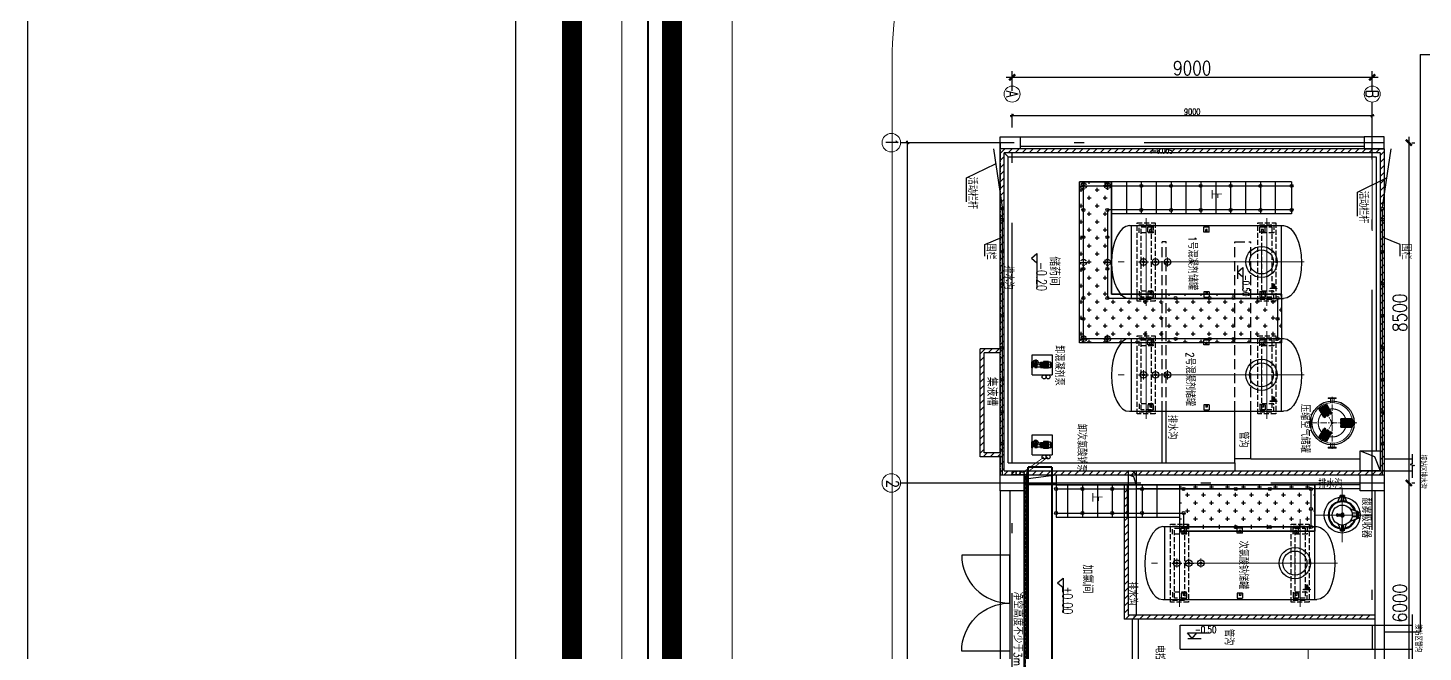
# Model space of a CAD drawing. Header units: millimetres. Extents: x -437359 to 106527, y -82378 to 117612.
# Drawn here: x -119971 to -85106, y 62174 to 77764 of the extents above; entities that cross this region are included whole.
import ezdxf
from ezdxf.enums import TextEntityAlignment as Align

# ---------------------------------------------------------------- set-up
doc = ezdxf.new("R2010")
doc.units = ezdxf.units.MM
for name, pattern in [('ACAD_ISO10W100', [18.5, 12, -3, 0.5, -3]), ('BORDER', [1.75, 0.5, -0.25, 0.5, -0.25, 0, -0.25]), ('CENTER', [50.8, 31.75, -6.35, 6.35, -6.35]), ('DASH', [0.35, 0.25, -0.1]), ('DASHDOTX2', [2, 1, -0.5, 0, -0.5]), ('DASHEDX2', [38.1, 25.4, -12.7])]:
    doc.linetypes.add(name, pattern=pattern)
for name, color, linetype in [('01', 7, 'Continuous'), ('3', 7, 'Continuous'), ('bg', 7, 'Continuous'), ('col', 2, 'Continuous'), ('DIM_SYMB', 3, 'Continuous'), ('EQUIPMENT', 4, 'Continuous'), ('NEW', 70, 'Continuous'), ('x标注', 3, 'Continuous'), ('Z-编号', 7, 'Continuous'), ('ZXX', 2, 'CENTER'), ('标高', 6, 'Continuous'), ('栏杆平台', 5, 'Continuous'), ('生活水', 3, 'BORDER'), ('设备', 101, 'Continuous')]:
    doc.layers.add(name, color=color, linetype=linetype)
for name, color, linetype, lineweight in [('road_mr', 2, 'Continuous', 0), ('Z-综合管架', 25, 'Continuous', 0), ('中心线', 1, 'ACAD_ISO10W100', 5), ('电缆通道', 3, 'Continuous', 30)]:
    doc.layers.add(name, color=color, linetype=linetype, lineweight=lineweight)
doc.styles.add('HZ', font='geditxt.shx', dxfattribs={"width": 0.8, "bigfont": 'hzfs_1.shx'})
doc.styles.add('ROMANT', font='geditxt.shx', dxfattribs={"width": 0.75, "height": 300, "bigfont": 'hzfs_1.shx'})
doc.styles.get("Standard").update_dxf_attribs({"font": 'geditxt.shx', "bigfont": 'hzfs_1.shx'})
doc.styles.add('STYLE1', font='geditxt.shx', dxfattribs={"width": 0.7, "bigfont": 'hzfs_1.shx'})
doc.styles.add('WS', font='geditxt.shx', dxfattribs={"width": 0.75, "bigfont": 'hzfs_1.shx'})
doc.linetypes.add('ZIGZAG', pattern='A,0.00254,-5.08,[131,ltypeshp.shx,S=5.08,R=0,X=-5.08,Y=0],-10.16,[131,ltypeshp.shx,S=5.08,R=180,X=5.08,Y=0],-5.08', length=20.32254)
doc.dimstyles.new('DIM50', dxfattribs={"dimscale": 50, "dimtxt": 3, "dimasz": 1.5, "dimexe": 1, "dimexo": 1, "dimgap": 0.5, "dimtad": 1, "dimdec": 0, "dimzin": 12, "dimdsep": 46, "dimtxsty": 'HZ', "dimblk": 'ARCHTICK', "dimcen": 0, "dimdle": 1, "dimclrd": 256, "dimclre": 256, "dimclrt": 256, "dimadec": 0, "dimazin": 0, "dimtfac": 0.875, "dimtdec": 0, "dimtix": 1, "dimtmove": 2, "dimatfit": 3, "dimfxl": 1, "dimtolj": 1, "dimtzin": 12, "dimarcsym": 0})
doc.dimstyles.new('yk1.50', dxfattribs={"dimtxt": 350, "dimasz": 150, "dimexe": 150, "dimexo": 100, "dimgap": 50, "dimtad": 1, "dimdec": 0, "dimdsep": 46, "dimtxsty": 'HZ', "dimblk": 'ARCHTICK', "dimcen": 2.5, "dimdle": 150, "dimclrd": 256, "dimclre": 256, "dimclrt": 256, "dimadec": 0, "dimazin": 0, "dimtfac": 1, "dimtdec": 0, "dimtmove": 1, "dimatfit": 3, "dimfxl": 1, "dimlwd": -1, "dimlwe": -1, "dimarcsym": 0})
pattern_1 = [(45, (-231846.3, 580600.06), (-88.388348, 88.388348), [])]

# ---------------------------------------------------------------- blocks, each defined once
blk = doc.blocks.new('7')
at = {"color": 1, "linetype": 'DASHDOTX2', "ltscale": 3}
blk.add_line((-158, 13), (321, 13), dxfattribs=at)
for p, q in [((-116, 84), (-144, 56)), ((-144, 56), (-144, -30)), ((-116, -58), (-116, 84)), ((-116, 84), (-61, 84)), ((-61, -58), (-61, 84)), ((-59, -72), (-59, 98)), ((-59, 98), (61, 98)), ((59, 78), (-59, 78)), ((63, 65), (-59, 65)), ((63, 52), (-59, 52)), ((63, 39), (-59, 39)), ((63, 26), (-59, 26)), ((63, 13), (-59, 13)), ((63, 0), (-59, 0)), ((63, 75), (59, 78)), ((61, -72), (61, 98)), ((70, 75), (63, 75)), ((63, -49), (63, 75)), ((70, 75), (70, -49)), ((70, 72), (76, 65)), ((76, 78), (76, -52)), ((138, 78), (76, 78)), ((107, 78), (107, -52)), ((138, 78), (138, -52)), ((232, 63), (138, 63)), ((222, 76), (223, 77)), ((222, 76), (222, 71)), ((222, 76), (226, 76)), ((222, 71), (226, 71)), ((222, 71), (223, 70)), ((222, 41), (223, 41)), ((222, 41), (226, 41)), ((222, 41), (222, 35)), ((222, 35), (223, 35)), ((222, 35), (226, 35)), ((223, 77), (226, 77)), ((226, 77), (223, 77)), ((223, 77), (223, 70)), ((223, 70), (226, 70)), ((226, 70), (223, 70)), ((223, 41), (223, 35)), ((226, 41), (223, 41)), ((223, 41), (226, 41)), ((226, 35), (223, 35)), ((223, 35), (226, 35)), ((226, 79), (226, 67)), ((226, 44), (226, 32)), ((232, 81), (227, 81)), ((227, 77), (232, 77)), ((227, 69), (232, 69)), ((232, 65), (227, 65)), ((232, 46), (227, 46)), ((227, 42), (232, 42)), ((227, 34), (232, 34)), ((232, 30), (227, 30)), ((232, 84), (232, -1)), ((232, 84), (270, 84)), ((232, 65), (232, 81)), ((232, 30), (232, 46)), ((245, 84), (245, 3)), ((270, 84), (270, 3)), ((270, 81), (270, 65)), ((270, 81), (274, 81)), ((274, 77), (270, 77)), ((274, 69), (270, 69)), ((291, 46), (270, 65)), ((270, 65), (274, 65)), ((270, 46), (274, 46)), ((270, 46), (270, 30)), ((274, 42), (270, 42)), ((274, 34), (270, 34)), ((270, 30), (274, 30)), ((275, 67), (275, 79)), ((275, 32), (275, 44)), ((291, 37), (291, 46)), ((331, 42), (291, 46)), ((307, 36), (291, 37)), ((291, 20), (291, 29)), ((307, 27), (291, 29)), ((307, 19), (291, 20)), ((307, 7), (291, 6)), ((291, 6), (291, -3)), ((307, 42), (331, 42)), ((307, 42), (307, -16)), ((331, 88), (351, 88)), ((331, 88), (331, -62)), ((351, 88), (351, -62)), ((-116, -58), (-144, -30)), ((-116, -58), (-61, -58)), ((63, -13), (-59, -13)), ((63, -26), (-59, -26)), ((63, -39), (-59, -39)), ((59, -52), (-59, -52)), ((-59, -72), (61, -72)), ((63, -49), (59, -52)), ((70, -49), (63, -49)), ((70, -46), (76, -39)), ((138, -52), (76, -52)), ((202, -37), (138, -37)), ((307, -1), (291, -3)), ((331, -16), (303, -19)), ((307, -16), (331, -16)), ((331, -62), (351, -62))]:
    blk.add_line(p, q)
at = {"color": 1, "linetype": 'DASHDOTX2', "ltscale": 0.25}
for p, q in [((-59, 83), (-39, 83)), ((-49, 73), (-49, 93)), ((41, 83), (61, 83)), ((51, 73), (51, 93)), ((-59, -57), (-39, -57)), ((-49, -47), (-49, -67)), ((41, -57), (61, -57)), ((51, -47), (51, -67))]:
    blk.add_line(p, q, dxfattribs=at)
at = {"color": 1, "linetype": 'DASHDOTX2', "ltscale": 2}
for p, q in [((257, -123), (257, 17)), ((327, -53), (187, -53))]:
    blk.add_line(p, q, dxfattribs=at)
at = {"color": 1, "linetype": 'DASHDOTX2', "ltscale": 0.5}
for p, q in [((321, 68), (361, 68)), ((321, -42), (361, -42))]:
    blk.add_line(p, q, dxfattribs=at)
blk.add_lwpolyline([(-49, 83), (51, 83), (51, -57), (-49, -57)], close=True)
at = {"color": 4, "linetype": 'DASHEDX2'}
for centre in [(-49, 83), (51, 83), (-49, -57), (51, -57)]:
    blk.add_circle(centre, 6.98, dxfattribs=at)
for centre, radius in [((257, -53), 57.5), ((227, -23), 7), ((227, -83), 7), ((257, -53), 19), ((287, -23), 7), ((287, -83), 7)]:
    blk.add_circle(centre, radius)
for centre, radius, start, end in [((228, 79), 2.21, 114.8176, 245.1824), ((233, 73), 6.82, 144.2786, 215.7214), ((228, 67), 2.21, 114.8176, 245.1824), ((228, 44), 2.21, 114.8176, 245.1824), ((233, 38), 6.82, 144.2786, 215.7214), ((228, 32), 2.21, 114.8176, 245.1824), ((273, 79), 2.21, 294.8176, 65.1824), ((268, 73), 6.82, 324.2786, 35.7214), ((273, 67), 2.21, 294.8176, 65.1824), ((273, 44), 2.21, 294.8176, 65.1824), ((268, 38), 6.82, 324.2786, 35.7214), ((273, 32), 2.21, 294.8176, 65.1824)]:
    blk.add_arc(centre, radius, start, end)
blk = doc.blocks.new('A$C259E5010')
at = {"color": 0, "lineweight": 0}
for points in [[(119, 501), (79, 508), (40, 513), (0, 514), (-39, 513), (-79, 508), (-119, 501)], [(-119, 494), (-119, 501)], [(-64, 447), (-106, 447)], [(-106, 447), (-106, 390)], [(-106, 358), (-106, 295)], [(61, 347), (35, 350), (0, 352), (-34, 350), (-68, 345), (-90, 339)], [(-67, 510), (-67, 524), (68, 524)], [(-66, 397), (-66, 306)], [(-16, 397), (-66, 397)], [(-56, 397), (-56, 337)], [(-47, 397), (-47, 337)], [(32, 447), (-32, 447)], [(27, 352), (-26, 352)], [(-17, 524), (-17, 552)], [(-17, 552), (18, 552)], [(-8, 552), (-8, 563), (-14, 565), (-16, 563)], [(16, 552), (-16, 552), (-16, 563)], [(13, 565), (-12, 565)], [(0, 565), (-8, 563)], [(8, 575), (-7, 575), (-6, 576)], [(-7, 565), (-7, 575)], [(-6, 565), (-6, 576)], [(-6, 576), (7, 576)], [(0, 475), (0, 610)], [(0, 472), (0, 606)], [(15, 565), (8, 563), (0, 565)], [(0, 409), (0, 441)], [(0, 217), (0, 377)], [(0, 373), (0, 328)], [(8, 575), (7, 576)], [(7, 565), (7, 576)], [(8, 575), (8, 565)], [(8, 563), (8, 552)], [(15, 565), (16, 563), (16, 552)], [(66, 397), (66, 306), (16, 306)], [(66, 397), (16, 397)], [(18, 524), (18, 552)], [(47, 397), (47, 337)], [(56, 397), (56, 337)], [(106, 447), (64, 447)], [(68, 510), (68, 524)], [(106, 447), (106, 390)], [(106, 358), (106, 295)], [(119, 494), (119, 501)], [(-557, 0), (-648, 0)], [(-598, 80), (-637, 80)], [(-628, 67), (-627, 67)], [(-628, 67), (-628, -66)], [(-627, 101), (-627, -100)], [(-608, 101), (-608, -100), (-627, -100)], [(-608, 101), (-627, 101)], [(-608, 45), (-506, 45)], [(-493, 0), (-525, 0)], [(-303, 0), (-462, 0)], [(-329, 120), (-336, 102), (-345, 69), (-349, 35), (-351, 0), (-349, -30)], [(-304, 176), (-309, 166), (-317, 149)], [(-175, 305), (-195, 293), (-223, 272), (-248, 249), (-272, 223), (-287, 202)], [(-239, 0), (-271, 0)], [(-47, 0), (-207, 0)], [(-119, 330), (-134, 325), (-148, 318)], [(-106, 263), (-106, 206)], [(-64, 206), (-106, 206)], [(0, 0), (-85, -49)], [(-16, 306), (-66, 306)], [(-56, 306), (-56, 246)], [(-56, 246), (-47, 246)], [(-47, 306), (-47, 246)], [(32, 206), (-32, 206)], [(16, 0), (-16, 0)], [(0, 153), (0, 185)], [(0, -38), (0, 121)], [(0, 0), (86, -49)], [(47, 306), (47, 246)], [(56, 246), (47, 246)], [(208, 0), (48, 0)], [(56, 306), (56, 246)], [(106, 206), (64, 206)], [(120, 330), (102, 337), (91, 339)], [(106, 263), (106, 206)], [(269, 226), (249, 249), (223, 272), (195, 293), (166, 310), (149, 318)], [(272, 0), (240, 0)], [(305, 176), (293, 196), (288, 202)], [(462, 0), (303, 0)], [(352, 0), (350, 35), (345, 69), (337, 102), (325, 135), (318, 149)], [(352, 0), (352, 1)], [(526, 0), (494, 0)], [(609, 45), (506, 45)], [(649, 0), (558, 0)], [(599, 80), (637, 80)], [(609, 101), (627, 101)], [(627, -100), (609, -100), (609, 101)], [(627, 101), (627, -100)], [(629, 67), (627, 67)], [(629, 67), (629, -66)], [(-598, -80), (-637, -80)], [(-628, -66), (-627, -66)], [(-608, -45), (-506, -45)], [(-389, -224), (-474, -274)], [(-440, -131), (-390, -103)], [(-440, -131), (-419, -168)], [(-403, -195), (-371, -251)], [(-376, -141), (-297, -96)], [(-376, -141), (-351, -184)], [(-371, -150), (-319, -120)], [(-367, -157), (-316, -127)], [(-363, -88), (-307, -56)], [(-334, -192), (-361, -209)], [(-355, -278), (-334, -314)], [(-346, -60), (-345, -68), (-338, -90)], [(-336, -212), (-311, -254)], [(-334, -314), (-285, -285)], [(-329, -119), (-325, -134), (-309, -165), (-292, -195), (-272, -223), (-248, -248)], [(-322, -186), (-284, -163)], [(-319, -239), (-268, -209)], [(-317, -151), (-291, -198)], [(-316, -245), (-264, -216)], [(-311, -254), (-233, -209)], [(-168, -97), (-306, -177)], [(-297, -96), (-273, -139)], [(-292, -104), (-241, -75)], [(-288, -111), (-236, -81)], [(-280, -39), (-231, -11)], [(-257, -166), (-233, -209)], [(-257, -270), (-202, -238)], [(-241, -75), (-236, -81)], [(-241, -193), (-189, -163)], [(-236, -200), (-185, -171)], [(-231, -11), (-210, -47)], [(-225, -269), (-223, -271), (-201, -287)], [(-194, -75), (-162, -130)], [(-185, -171), (-189, -163)], [(-175, -304), (-165, -309), (-134, -325), (-101, -336), (-68, -345), (-34, -349), (-30, -349)], [(-174, -222), (-125, -193)], [(-146, -158), (-125, -193)], [(-113, -65), (-140, -81)], [(0, -102), (0, -70)], [(0, -293), (0, -134)], [(0, -357), (0, -325)], [(61, -346), (69, -345), (102, -336), (135, -325), (166, -309), (195, -292), (202, -287)], [(113, -65), (141, -81)], [(147, -158), (126, -193)], [(175, -222), (126, -193)], [(194, -75), (162, -130)], [(169, -97), (306, -177)], [(186, -171), (190, -163)], [(237, -200), (186, -171)], [(242, -193), (190, -163)], [(258, -270), (202, -238)], [(232, -11), (211, -47)], [(226, -269), (249, -248)], [(281, -39), (232, -11)], [(258, -166), (233, -209)], [(336, -212), (311, -254), (233, -209)], [(241, -75), (237, -81)], [(288, -111), (237, -81)], [(293, -104), (241, -75)], [(316, -245), (264, -216)], [(269, -225), (272, -223), (293, -195), (310, -165), (325, -134), (337, -101), (339, -90)], [(320, -239), (269, -209)], [(298, -96), (274, -139)], [(323, -186), (285, -163)], [(335, -314), (285, -285)], [(377, -141), (298, -96)], [(363, -88), (308, -56)], [(368, -157), (316, -127)], [(371, -150), (320, -120)], [(335, -192), (362, -209)], [(356, -278), (335, -314)], [(347, -60), (350, -34), (350, -30)], [(377, -141), (352, -184)], [(403, -195), (371, -251)], [(389, -224), (475, -274)], [(441, -131), (391, -103)], [(441, -131), (420, -168)], [(609, -45), (506, -45)], [(599, -80), (637, -80)], [(629, -66), (627, -66)], [(-119, -493), (-119, -500)], [(-119, -500), (-79, -508), (-39, -513), (0, -513), (40, -513), (79, -508), (119, -500)], [(-16, -523), (-67, -523), (-67, -509)], [(-17, -523), (-17, -551)], [(-17, -551), (18, -551)], [(-16, -548), (16, -548), (16, -513)], [(-16, -548), (-16, -513)], [(-16, -562), (-16, -551), (16, -551)], [(-16, -562), (-14, -564), (-8, -563), (-8, -551)], [(13, -564), (-12, -564)], [(-8, -563), (0, -564)], [(-7, -564), (-7, -575)], [(-6, -576), (-7, -575), (8, -575)], [(-6, -564), (-6, -576)], [(-6, -576), (7, -576)], [(0, -351), (31, -349)], [(0, -523), (0, -389)], [(0, -490), (0, -625)], [(0, -553), (0, -492)], [(8, -551), (8, -563), (0, -564)], [(7, -564), (7, -576)], [(8, -575), (7, -576)], [(8, -563), (15, -564)], [(8, -575), (8, -564)], [(16, -551), (16, -562), (15, -564)], [(16, -523), (68, -523)], [(18, -523), (18, -551)], [(68, -509), (68, -523)], [(119, -493), (119, -500)]]:
    blk.add_lwpolyline(points, dxfattribs=at)
for points in [[(12, 352), (10, 358), (6, 362), (0, 364), (-6, 362), (-10, 358), (-12, 352), (-10, 346), (-6, 341), (0, 340), (6, 341), (10, 346)], [(13, 0), (11, 6), (6, 11), (0, 13), (-6, 11), (-11, 6), (-12, 0), (-11, -5), (-6, -10), (0, -12), (6, -10), (11, -5)], [(316, -175), (316, -169), (311, -165), (305, -163), (299, -165), (295, -169), (293, -175), (295, -181), (299, -186), (305, -187), (311, -186), (316, -181)]]:
    blk.add_lwpolyline(points, close=True, dxfattribs=at)
blk.add_circle((0, 0), 22.3, dxfattribs=at)
for centre, major_axis, ratio in [((0, 0), (0, 508), 0.999103), ((-304, -175), (-12.3, 0), 0.962963)]:
    blk.add_ellipse(centre, major_axis=major_axis, ratio=ratio, start_param=0, end_param=6.283185, dxfattribs=at)
blk = doc.blocks.new('A$C4C8700A3')
at = {"color": 2, "linetype": 'Continuous'}
for p, q in [((-163, 190), (-91, 364)), ((-113, 331), (-91, 384)), ((91, 385), (-91, 385)), ((-91, 385), (-91, 364)), ((91, 364), (-91, 364)), ((-46, 364), (-46, 245)), ((46, 364), (46, 245)), ((91, 385), (91, 364)), ((113, 331), (91, 384)), ((163, 190), (91, 364)), ((-490, 56), (-490, -56)), ((-490, 56), (-469, 56)), ((-331, 113), (-469, 56)), ((-469, 56), (-469, -56)), ((-469, 28), (-349, 28)), ((-22, -129), (-22, 0)), ((22, -129), (22, 0)), ((229, 100), (364, 45)), ((249, 22), (364, 22)), ((364, 45), (364, -45)), ((364, 45), (385, 45)), ((385, 45), (385, -45)), ((-469, -56), (-490, -56)), ((-469, -28), (-349, -28)), ((-331, -113), (-469, -56)), ((229, -100), (364, -45)), ((249, -22), (364, -22)), ((385, -45), (364, -45))]:
    blk.add_line(p, q, dxfattribs=at)
blk.add_circle((0, 0), 250, dxfattribs=at)
for centre, radius, start, end in [((0, 0), 350, 107.1435, 351.4269), ((0, 0), 329, 110.2309, 349.2071), ((0, 0), 44.8, 300, 240), ((0, 0), 22.4, 0, 180), ((0, 0), 350, 8.5731, 72.8565), ((0, 0), 329, 10.7929, 69.7691), ((0, -129), 22.4, 180, 0)]:
    blk.add_arc(centre, radius, start, end, dxfattribs=at)
at = {"layer": '中心线', "linetype": 'CENTER', "lineweight": 9, "ltscale": 200}
blk.add_line((45, -129), (-45, -129), dxfattribs=at)
at = {"layer": '生活水'}
for points in [[(91, 406), (91, 385), (-91, 385), (-91, 406)], [(385, 45), (406, 45), (406, -45), (385, -45)]]:
    blk.add_lwpolyline(points, close=True, dxfattribs=at)
blk = doc.blocks.new('A$C20505FED')
at = {"layer": '中心线', "ltscale": 300}
for p, q in [((-3016, -1096), (-3016, 1096)), ((0, -1096), (0, 1096)), ((-133, 438), (-133, -484)), ((932, 0), (-3988, 0)), ((-3083, 114), (-3083, -114)), ((-2783, 114), (-2783, -114)), ((-2483, 114), (-2483, -114))]:
    blk.add_line(p, q, dxfattribs=at)
at = {"layer": '设备'}
for p, q in [((-3433, 910), (417, 910)), ((-3383, -910), (-3383, 910)), ((-2973, 876), (-2841, 876)), ((-2973, 748), (-2973, 876)), ((-2841, 748), (-2973, 748)), ((-2887, 810), (-2927, 810)), ((-2927, 748), (-2927, 810)), ((-2887, 748), (-2887, 810)), ((-2841, 748), (-2841, 876)), ((-1574, 876), (-1442, 876)), ((-1574, 748), (-1574, 876)), ((-1442, 748), (-1574, 748)), ((-1488, 810), (-1528, 810)), ((-1528, 748), (-1528, 810)), ((-1488, 748), (-1488, 810)), ((-1442, 748), (-1442, 876)), ((-174, 876), (-42, 876)), ((-174, 748), (-174, 876)), ((-42, 748), (-174, 748)), ((-88, 810), (-128, 810)), ((-128, 748), (-128, 810)), ((-88, 748), (-88, 810)), ((-42, 748), (-42, 876)), ((367, -910), (367, 910)), ((-3209, 0), (-2957, 0)), ((-2909, 0), (-2657, 0)), ((-2584, 0), (-2381, 0)), ((142, -565), (142, -650)), ((167, -565), (167, -650)), ((192, -565), (192, -650)), ((-3433, -910), (417, -910)), ((-2841, -748), (-2973, -748)), ((-2973, -748), (-2973, -876)), ((-2973, -876), (-2841, -876)), ((-2927, -748), (-2927, -810)), ((-2887, -810), (-2927, -810)), ((-2887, -748), (-2887, -810)), ((-2841, -748), (-2841, -876)), ((-1442, -748), (-1574, -748)), ((-1574, -748), (-1574, -876)), ((-1574, -876), (-1442, -876)), ((-1528, -748), (-1528, -810)), ((-1488, -810), (-1528, -810)), ((-1488, -748), (-1488, -810)), ((-1442, -748), (-1442, -876)), ((-42, -748), (-174, -748)), ((-174, -748), (-174, -876)), ((-174, -876), (-42, -876)), ((-128, -748), (-128, -810)), ((-88, -810), (-128, -810)), ((-88, -748), (-88, -810)), ((-42, -748), (-42, -876))]:
    blk.add_line(p, q, dxfattribs=at)
at = {"layer": '设备', "linetype": 'DASH', "ltscale": 500}
for points in [[(-3241, 975), (-2791, 975), (-2791, -975), (-3241, -975)], [(-3191, 925), (-2841, 925), (-2841, 725), (-3191, 725)], [(-3141, 875), (-2891, 875), (-2891, -875), (-3141, -875)], [(-225, 975), (225, 975), (225, -975), (-225, -975)], [(-175, 925), (175, 925), (175, 725), (-175, 725)], [(-125, 875), (125, 875), (125, -875), (-125, -875)], [(-125, 875), (125, 875), (125, -875), (-125, -875)], [(-3191, -925), (-2841, -925), (-2841, -725), (-3191, -725)], [(-175, -925), (175, -925), (175, -725), (-175, -725)]]:
    blk.add_lwpolyline(points, close=True, dxfattribs=at)
at = {"layer": '设备'}
blk.add_lwpolyline([(85, -650), (250, -650), (250, -665), (85, -665)], close=True, dxfattribs=at)
for centre, radius in [((-133, 0), 390), ((-3083, 0), 82.5), ((-3083, 0), 25), ((-2783, 0), 82.5), ((-2783, 0), 25), ((-2483, 0), 82.5), ((-2483, 0), 25), ((-133, 0), 300)]:
    blk.add_circle(centre, radius, dxfattribs=at)
blk.add_arc((167, -584), 31.4, 37.1675, 142.8332, dxfattribs=at)
blk.add_ellipse((-3433, 0), major_axis=(10, 910), ratio=0.494452, start_param=0.022224, end_param=3.163816, dxfattribs=at)
at = {"layer": '设备', "extrusion": (0, 0, -1)}
blk.add_ellipse((417, 0), major_axis=(-10, 910), ratio=0.494452, start_param=0.022224, end_param=3.163816, dxfattribs=at)
blk = doc.blocks.new('_ArchTick')
at = {"color": 0, "linetype": 'ByBlock', "const_width": 0.4}
blk.add_lwpolyline([(-0.5, -0.5), (0.5, 0.5)], dxfattribs=at)
blk = doc.blocks.new('*D562')
at = {"lineweight": -2}
for p, q in [((-86326, 75572), (-95426, 75572)), ((-95376, 75275), (-95376, 75622)), ((-86376, 75275), (-86376, 75622))]:
    blk.add_line(p, q, dxfattribs=at)
at = {"layer": 'Defpoints', "color": 0}
for p in [(-95376, 75572), (-95376, 75225), (-86376, 75225)]:
    blk.add_point(p, dxfattribs=at)
at = {"lineweight": -2, "xscale": 75, "yscale": 75, "zscale": 75, "rotation": 180}
blk.add_blockref('_ArchTick', (-95376, 75572), dxfattribs=at)
at = {"lineweight": -2, "xscale": 75, "yscale": 75, "zscale": 75}
blk.add_blockref('_ArchTick', (-86376, 75572), dxfattribs=at)
at = {"insert": (-90876, 75672), "char_height": 150, "attachment_point": 5, "style": 'HZ'}
blk.add_mtext('\\A1;9000', dxfattribs=at)
blk = doc.blocks.new('*D563')
at = {"lineweight": -2}
for p, q in [((-97292, 74898), (-98038, 74898)), ((-97988, 48348), (-97988, 74948)), ((-97178, 48398), (-98038, 48398))]:
    blk.add_line(p, q, dxfattribs=at)
at = {"layer": 'Defpoints', "color": 0}
for p in [(-97988, 74898), (-97242, 74898), (-97128, 48398)]:
    blk.add_point(p, dxfattribs=at)
at = {"lineweight": -2, "xscale": 75, "yscale": 75, "zscale": 75}
for p, rotation in [((-97988, 74898), 90), ((-97988, 48398), 270)]:
    blk.add_blockref('_ArchTick', p, dxfattribs=dict(at, rotation=rotation))
at = {"insert": (-98088, 61648), "char_height": 150, "attachment_point": 5, "rotation": 90, "style": 'HZ'}
blk.add_mtext('\\A1;26500', dxfattribs=at)
blk = doc.blocks.new('*D547')
at = {"layer": 'Defpoints', "color": 0}
for p in [(-86376, 76531), (-95376, 76089), (-86376, 76089)]:
    blk.add_point(p, dxfattribs=at)
at = {"layer": '电缆通道'}
for p, q in [((-95526, 76531), (-86226, 76531)), ((-95376, 76189), (-95376, 76681)), ((-86376, 76189), (-86376, 76681))]:
    blk.add_line(p, q, dxfattribs=at)
at = {"layer": '电缆通道', "xscale": 150, "yscale": 150, "zscale": 150, "rotation": 180}
blk.add_blockref('_ArchTick', (-95376, 76531), dxfattribs=at)
at = {"layer": '电缆通道', "xscale": 150, "yscale": 150, "zscale": 150}
blk.add_blockref('_ArchTick', (-86376, 76531), dxfattribs=at)
at = {"layer": '电缆通道', "insert": (-90876, 76756), "char_height": 350, "attachment_point": 5, "style": 'HZ'}
blk.add_mtext('9000', dxfattribs=at)
blk = doc.blocks.new('*D548')
at = {"layer": 'Defpoints', "color": 0}
for p in [(-85485, 74898), (-85485, 66398), (-85461, 66398)]:
    blk.add_point(p, dxfattribs=at)
at = {"layer": '电缆通道'}
for p, q in [((-85461, 75048), (-85461, 66248)), ((-85385, 74898), (-85311, 74898)), ((-85385, 66398), (-85311, 66398))]:
    blk.add_line(p, q, dxfattribs=at)
at = {"layer": '电缆通道', "xscale": 150, "yscale": 150, "zscale": 150}
for p, rotation in [((-85461, 74898), 90), ((-85461, 66398), 270)]:
    blk.add_blockref('_ArchTick', p, dxfattribs=dict(at, rotation=rotation))
at = {"layer": '电缆通道', "insert": (-85686, 70648), "char_height": 350, "attachment_point": 5, "rotation": 90, "style": 'HZ'}
blk.add_mtext('8500', dxfattribs=at)
blk = doc.blocks.new('*D549')
at = {"layer": 'Defpoints', "color": 0}
for p in [(-85485, 66398), (-85879, 60398), (-85461, 60398)]:
    blk.add_point(p, dxfattribs=at)
at = {"layer": '电缆通道'}
for p, q in [((-85461, 66548), (-85461, 60248)), ((-85385, 66398), (-85311, 66398)), ((-85779, 60398), (-85311, 60398))]:
    blk.add_line(p, q, dxfattribs=at)
at = {"layer": '电缆通道', "xscale": 150, "yscale": 150, "zscale": 150}
for p, rotation in [((-85461, 66398), 90), ((-85461, 60398), 270)]:
    blk.add_blockref('_ArchTick', p, dxfattribs=dict(at, rotation=rotation))
at = {"layer": '电缆通道', "insert": (-85686, 63398), "char_height": 350, "attachment_point": 5, "rotation": 90, "style": 'HZ'}
blk.add_mtext('6000', dxfattribs=at)

msp = doc.modelspace()

# ---------------------------------------------------------------- hatches: boundary and pattern name
h = msp.add_hatch()
h.set_pattern_fill('ANSI31', color=256, scale=1000, style=0)
h.set_pattern_definition([(45, (-231846.3, 582100.06), (-88.388348, 88.388348), [])])
h.paths.add_polyline_path([(-86375.7, 66697.8), (-95375.7, 66697.8), (-95375.7, 66597.8), (-95075.7, 66597.8), (-86675.7, 66597.8), (-86375.7, 66597.8)])
h.paths.add_polyline_path([(-95375.7, 66697.8), (-95575.7, 66697.8), (-95575.7, 74647.8), (-95375.7, 74647.8), (-95375.7, 74747.8), (-95675.7, 74747.8), (-95675.7, 66597.8), (-95375.7, 66597.8)])
h.paths.add_polyline_path([(-86075.7, 74747.8), (-86375.7, 74747.8), (-86375.7, 74647.8), (-86175.7, 74647.8), (-86175.7, 66697.8), (-86375.7, 66697.8), (-86375.7, 66597.8), (-86075.7, 66597.8)])
h.paths.add_polyline_path([(-86375.7, 74747.8), (-95375.7, 74747.8), (-95375.7, 74647.8), (-86375.7, 74647.8)])
h = msp.add_hatch()
h.set_pattern_fill('ANSI31', color=256, scale=1000, style=0)
h.set_pattern_definition(pattern_1)
h.paths.add_polyline_path([(-96175.7, 69747.8), (-96175.7, 69047.8), (-96075.7, 69047.8), (-96075.7, 69647.8), (-95675.7, 69647.8), (-95675.7, 69747.8)])
h.paths.add_polyline_path([(-96175.7, 67047.8), (-95675.7, 67047.8), (-95675.7, 67147.8), (-96075.7, 67147.8), (-96075.7, 69047.8), (-96175.7, 69047.8)])
h = msp.add_hatch()
h.set_pattern_fill('ANSI31', color=256, scale=200, angle=30, style=0)
h.set_pattern_definition([(75, (-458905.63, -313527.515), (-24.1481457, 6.4704761), [])])
h.paths.add_polyline_path([(-87517.9, 68364.1), (-87392.9, 68147.6), (-87583.4, 68037.6), (-87708.4, 68254.1)])
h = msp.add_hatch()
h.set_pattern_fill('ANSI31', color=256, scale=200, angle=-90, style=0)
h.set_pattern_definition([(315, (-231934.658, 580364.813), (17.6776695, 17.6776695), [])])
h.paths.add_polyline_path([(-86900.7, 67787.8), (-87150.7, 67787.8), (-87150.7, 68007.8), (-86900.7, 68007.8)])
h = msp.add_hatch()
h.set_pattern_fill('ANSI31', color=256, scale=200, angle=-210, style=0)
h.set_pattern_definition([(195, (428713.321, -63143.978), (6.4704761, -24.1481457), [])])
h.paths.add_polyline_path([(-87708.4, 67541.4), (-87583.4, 67757.9), (-87392.9, 67647.9), (-87517.9, 67431.4)])
h = msp.add_hatch()
h.set_pattern_fill('ANSI31', color=256, scale=1000, style=0)
h.set_pattern_definition(pattern_1)
h.paths.add_polyline_path([(-92501.8, 66247.8), (-92501.8, 66347.8), (-92575.7, 66347.8), (-92575.7, 66247.8)])
h.paths.add_polyline_path([(-92475.7, 66247.8), (-92475.7, 66347.8), (-92501.8, 66347.8), (-92501.8, 66247.8)])
h.paths.add_polyline_path([(-92475.7, 65647.8), (-92475.7, 66247.8), (-92501.8, 66247.8), (-92501.8, 65647.8)])
h.paths.add_polyline_path([(-92501.8, 65647.8), (-92501.8, 66247.8), (-92575.7, 66247.8), (-92575.7, 65647.8)])
h.paths.add_polyline_path([(-92501.8, 65547.8), (-92501.8, 65647.8), (-92575.7, 65647.8), (-92575.7, 65547.8)])
h.paths.add_polyline_path([(-92475.7, 65547.8), (-92475.7, 65647.8), (-92501.8, 65647.8), (-92501.8, 65547.8)])
h.paths.add_polyline_path([(-92328.4, 62997.8), (-92328.4, 63097.8), (-92475.7, 63097.8), (-92475.7, 65547.8), (-92501.8, 65547.8), (-92575.7, 65547.8), (-92575.7, 62997.8)])
h = msp.add_hatch()
h.set_pattern_fill('ANSI31', color=256, scale=1000, style=0)
h.set_pattern_definition(pattern_1)
h.paths.add_polyline_path([(-92328.4, 63097.8), (-92328.4, 62997.8), (-86375.7, 62997.8), (-86375.7, 63097.8)])
at = {"layer": '栏杆平台'}
h = msp.add_hatch(dxfattribs=at)
h.set_pattern_fill('CROSS', color=256, scale=800, style=0)
h.set_pattern_definition([(360, (-231703.3, 582120.06), (200, 200), [100, -300]), (90, (-231653.3, 582070.06), (-200, 200), [100, -300])])
h.paths.add_polyline_path([(-92892.8, 73917.8), (-92892.8, 71117.8), (-88642.8, 71117.8), (-88642.8, 69897.8), (-93692.8, 69897.8), (-93692.8, 73917.8)])
h = msp.add_hatch(dxfattribs=at)
h.set_pattern_fill('CROSS', color=256, scale=800, style=0)
h.set_pattern_definition([(360, (-231846.3, 582100.06), (200, 200), [100, -300]), (90, (-231796.3, 582050.06), (-200, 200), [100, -300])])
h.paths.add_polyline_path([(-87808.5, 65197.8), (-87808.5, 66347.8), (-91191.4, 66347.8), (-91191.4, 65197.8)])
at = {"layer": '电缆通道'}
h = msp.add_hatch(dxfattribs=at)
h.set_pattern_fill('ANSI31', color=256, scale=10, style=0)
h.set_pattern_definition([(45, (175781.64, 0), (-22.4506403, 22.4506403), [])])
h.paths.add_polyline_path([(-95075.7, 66597.8), (-95017.7, 66597.8), (-95017.7, 48197.8), (-95075.7, 48197.8)])

# ---------------------------------------------------------------- linework, layer by layer
for p, q in [((-85175.7, 77097.8), (-85175.7, 62680.4)), ((-85175.7, 77097.8), (-60975.7, 77097.8)), ((-95175.7, 75047.8), (-86575.7, 75047.8)), ((-95675.7, 69747.8), (-95675.7, 74747.8)), ((-86075.7, 74747.8), (-95675.7, 74747.8)), ((-95575.7, 66697.8), (-95575.7, 74647.8)), ((-86175.7, 74647.8), (-95575.7, 74647.8)), ((-95475.7, 74547.8), (-95575.7, 74647.8)), ((-95175.7, 74807.8), (-86575.7, 74807.8)), ((-86175.7, 74647.8), (-86175.7, 66697.8)), ((-86075.7, 74747.8), (-86075.7, 66597.8)), ((-96517.2, 74019.8), (-95789.7, 74372.9)), ((-95475.7, 66897.8), (-95475.7, 74547.8)), ((-95475.7, 74547.8), (-86275.7, 74547.8)), ((-86275.7, 74547.8), (-86275.7, 67197.8)), ((-96517.2, 73416.4), (-96517.2, 74019.8)), ((-86745.5, 73663.4), (-86018, 74016.5)), ((-86745.5, 73060), (-86745.5, 73663.4)), ((-96055.9, 72351.2), (-95625.7, 72533.8)), ((-85678.2, 72351.2), (-86125.7, 72533.8)), ((-96055.9, 72066.5), (-96055.9, 72351.2)), ((-85678.2, 72066.5), (-85678.2, 72351.2)), ((-95675.7, 69747.8), (-96175.7, 69747.8)), ((-96175.7, 67047.8), (-96175.7, 69747.8)), ((-95675.7, 69647.8), (-96075.7, 69647.8)), ((-96075.7, 67147.8), (-96075.7, 69647.8)), ((-95675.7, 67147.8), (-95675.7, 69647.8)), ((-94875.7, 69597.8), (-94375.7, 69597.8)), ((-94875.7, 69097.8), (-94875.7, 69597.8)), ((-94375.7, 69597.8), (-94375.7, 69097.8)), ((-94875.7, 69097.8), (-94375.7, 69097.8)), ((-91625.7, 66897.8), (-91625.7, 68187.8)), ((-91525.7, 66897.8), (-91525.7, 68187.8)), ((-89809.9, 66897.8), (-89809.9, 68187.8)), ((-89409.9, 66997.8), (-89409.9, 68187.8)), ((-94875.7, 67597.8), (-94375.7, 67597.8)), ((-94875.7, 67097.8), (-94875.7, 67597.8)), ((-94375.7, 67597.8), (-94375.7, 67097.8)), ((-95675.7, 67047.8), (-96175.7, 67047.8)), ((-95675.7, 67147.8), (-96075.7, 67147.8)), ((-95675.7, 66597.8), (-95675.7, 67047.8)), ((-94875.7, 67097.8), (-94375.7, 67097.8)), ((-89409.9, 66997.8), (-89809.9, 66997.8)), ((-89409.9, 66997.8), (-86675.7, 66997.8)), ((-86675.7, 67197.8), (-86316.9, 67056)), ((-86316.9, 67056), (-86175.7, 66697.8)), ((-86075.7, 66997.8), (-85375.7, 66997.8)), ((-95575.7, 66697.8), (-86175.7, 66697.8)), ((-95475.7, 66897.8), (-89809.9, 66897.8)), ((-95075.7, 66597.8), (-86675.7, 66597.8)), ((-92475.7, 66697.8), (-92475.7, 63097.8)), ((-92335.4, 66676.9), (-92475.7, 66697.8)), ((-92335.4, 66550.6), (-92475.7, 66597.8)), ((-92275.7, 66597.8), (-92335.4, 66676.9)), ((-92275.7, 66697.8), (-92275.7, 63097.8)), ((-89809.9, 66897.8), (-89809.9, 66697.8)), ((-86675.7, 66697.8), (-85375.7, 66697.8)), ((-95075.7, 66357.8), (-86675.7, 66357.8)), ((-92575.7, 66357.8), (-92575.7, 62997.8)), ((-92475.7, 66357.8), (-92475.7, 63097.8)), ((-92275.7, 66357.8), (-92335.4, 66550.6)), ((-92275.7, 66257.8), (-86675.7, 66257.8)), ((-95675.7, 66197.8), (-95675.7, 60597.8)), ((-95435.7, 66197.8), (-95435.7, 60597.8)), ((-86315.7, 66197.8), (-86315.7, 60597.8)), ((-86075.7, 66197.8), (-86075.7, 60597.8)), ((-86315.7, 62997.8), (-92575.7, 62997.8)), ((-86315.7, 63097.8), (-92475.7, 63097.8)), ((-92375.7, 62997.8), (-92375.7, 60437.8)), ((-92225.7, 62997.8), (-92225.7, 60437.8)), ((-91175.7, 62847.8), (-85375.7, 62847.8)), ((-91175.7, 62247.8), (-91175.7, 62847.8)), ((-86375.7, 62847.8), (-86375.7, 62247.8)), ((-86075.7, 62680.4), (-85175.7, 62680.4)), ((-91175.7, 62247.8), (-85375.7, 62247.8))]:
    msp.add_line(p, q)
at = {"linetype": 'DASH', "ltscale": 1000}
for p, q in [((-91625.7, 68187.8), (-91625.7, 72417.8)), ((-91525.7, 72417.8), (-91625.7, 72417.8)), ((-91525.7, 68187.8), (-91525.7, 72417.8)), ((-89809.9, 68187.8), (-89809.9, 72417.8)), ((-89809.9, 72417.8), (-89409.9, 72417.8)), ((-89409.9, 68187.8), (-89409.9, 72417.8))]:
    msp.add_line(p, q, dxfattribs=at)
for points in [[(-107776, 95370.1), (-33574.9, 95370.1), (-33574.9, 1605.7), (-107776, 1605.7)], [(-87517.9, 68364.1), (-87392.9, 68147.6), (-87583.4, 68037.6), (-87708.4, 68254.1)], [(-86900.7, 67787.8), (-87150.7, 67787.8), (-87150.7, 68007.8), (-86900.7, 68007.8)], [(-87708.4, 67541.4), (-87583.4, 67757.9), (-87392.9, 67647.9), (-87517.9, 67431.4)], [(-86675.7, 67197.8), (-86175.7, 67197.8), (-86175.7, 66697.8), (-86675.7, 66697.8)], [(-95675.7, 66597.8), (-95075.7, 66597.8), (-95075.7, 66197.8), (-95675.7, 66197.8)], [(-86675.7, 66597.8), (-86075.7, 66597.8), (-86075.7, 66197.8), (-86675.7, 66197.8)]]:
    msp.add_lwpolyline(points, close=True)
at = {"color": 3}
msp.add_lwpolyline([(-91935.8, 74606, 0, 0, 0), (-91534.1, 74606, 48.8, 0, 0), (-91370.2, 74606, 0, 0, 0)], format="xyseb", dxfattribs=at)
at = {"const_width": 20}
for points in [[(-95575.7, 67191.9), (-95675.7, 67191.9)], [(-92328.4, 62997.8), (-92328.4, 63097.8)]]:
    msp.add_lwpolyline(points, dxfattribs=at)
for points in [[(-85375.7, 67117.8), (-85375.7, 66873.7), (-85429.2, 66859.4), (-85322.1, 66832.7), (-85375.7, 66818.4), (-85375.7, 66530.6)], [(-85375.7, 63113.9), (-85375.7, 61239.6), (-85482.7, 61210.9), (-85268.6, 61157.5), (-85375.7, 61128.8), (-85375.7, 59357.6)]]:
    msp.add_lwpolyline(points)
for points in [[(-95435.7, 63397.8), (-95435.7, 63397.8), (-95435.7, 64597.8), (-96635.7, 64597.8), (-96635.7, 64597.8, 0.4142136)], [(-95435.7, 63397.8), (-95435.7, 63397.8), (-95435.7, 62197.8), (-96635.7, 62197.8), (-96635.7, 62197.8, -0.4142136)]]:
    msp.add_lwpolyline(points, format="xyb", close=True)
for centre, radius in [((-87375.7, 67897.8), 550), ((-87125.7, 65597.8), 450)]:
    msp.add_circle(centre, radius)
at = {"layer": '01', "color": 2}
for p, q in [((-89747.7, 71829.5), (-89747.7, 71497.4)), ((-90982.3, 62514.1), (-90650.2, 62514.1))]:
    msp.add_line(p, q, dxfattribs=at)
at = {"layer": '3', "lineweight": 9}
for centre in [(-95375.7, 76111.4), (-86375.7, 76111.4)]:
    msp.add_circle(centre, 200, dxfattribs=at)
at = {"layer": 'col'}
for p, q in [((-95675.7, 74747.8), (-95675.7, 75047.8)), ((-95675.7, 75047.8), (-95175.7, 75047.8)), ((-95175.7, 75047.8), (-95175.7, 74747.8)), ((-86075.7, 75047.8), (-86575.7, 75047.8)), ((-86575.7, 75047.8), (-86575.7, 74747.8)), ((-86075.7, 74747.8), (-86075.7, 75047.8)), ((-95175.7, 74747.8), (-95675.7, 74747.8)), ((-86575.7, 74747.8), (-86075.7, 74747.8))]:
    msp.add_line(p, q, dxfattribs=at)
at = {"layer": 'DIM_SYMB'}
for p, q in [((-94895.7, 72016.8), (-94757.4, 72133.2)), ((-94895.7, 72016.8), (-94757.4, 71900.5)), ((-94757.4, 72133.2), (-94757.4, 71261.5)), ((-89747.7, 71663.4), (-89609.4, 71779.7)), ((-89747.7, 71663.4), (-89609.4, 71547.1)), ((-89609.4, 71779.7), (-89609.4, 71231.3)), ((-94242.4, 63907.4), (-94104, 64023.7)), ((-94242.4, 63907.4), (-94104, 63791.1)), ((-94104, 64023.7), (-94104, 63152.1)), ((-90874.9, 62514.1), (-90991.2, 62652.4)), ((-90991.2, 62652.4), (-90442.8, 62652.4)), ((-90874.9, 62514.1), (-90758.6, 62652.4))]:
    msp.add_line(p, q, dxfattribs=at)
at = {"layer": 'road_mr'}
for points in [[(-102375.7, 95370.1), (-102375.7, 50525.9)], [(-98375.7, 76947.8), (-98375.7, 4947.8)]]:
    msp.add_lwpolyline(points, dxfattribs=at)
msp.add_lwpolyline([(-89375.7, 85947.8, 0.4142138), (-98375.7, 76947.8)], format="xyb", dxfattribs=at)
at = {"layer": 'Z-综合管架', "linetype": 'ZIGZAG', "ltscale": 0.15}
msp.add_line((-105125.7, 95370.1), (-105125.7, 21947.8), dxfattribs=at)
at = {"layer": 'Z-综合管架', "const_width": 500}
msp.add_lwpolyline([(-106375.7, 95370.1), (-106375.7, 21947.8), (-103875.7, 21947.8), (-103875.7, 95370.1)], dxfattribs=at)
at = {"layer": 'Z-编号', "lineweight": 9}
for centre in [(-98394.3, 74897.8), (-98394.3, 66397.8)]:
    msp.add_circle(centre, 231.3, dxfattribs=at)
at = {"layer": 'ZXX', "ltscale": 5}
msp.add_line((-95675.7, 74897.8), (-95675.7, 66597.8), dxfattribs=at)
at = {"layer": '中心线', "color": 1, "lineweight": -2, "ltscale": 500}
for p, q in [((-95375.7, 48397.8), (-95375.7, 75911.4)), ((-86375.7, 46726), (-86375.7, 75911.4)), ((-86075.7, 74897.8), (-98163.1, 74897.8)), ((-98163.1, 66397.8), (-86075.7, 66397.8))]:
    msp.add_line(p, q, dxfattribs=at)
at = {"layer": '中心线', "ltscale": 300}
for p, q in [((-86375.7, 74698.8), (-86375.7, 72696.8)), ((-87125.7, 64919.7), (-87125.7, 66275.8)), ((-87803.7, 65597.8), (-86447.6, 65597.8))]:
    msp.add_line(p, q, dxfattribs=at)
at = {"layer": '中心线', "linetype": 'CENTER', "lineweight": 9, "ltscale": 100}
msp.add_line((-87975.7, 60555.3), (-87975.7, 62240.2), dxfattribs=at)
at = {"layer": '中心线', "ltscale": 300}
msp.add_circle((-87375.7, 67897.8), 350, dxfattribs=at)
at = {"layer": '栏杆平台'}
for p, q in [((-95841, 74747.8), (-95625.7, 73285.3)), ((-85910.3, 74747.8), (-86125.7, 73285.3)), ((-93692.8, 69897.8), (-93692.8, 73917.8)), ((-92892.8, 73917.8), (-93692.8, 73917.8)), ((-92892.8, 71117.8), (-92892.8, 73917.8)), ((-88392.8, 73917.8), (-92892.8, 73917.8)), ((-92520.8, 73917.8), (-92520.8, 73117.8)), ((-92148.8, 73917.8), (-92148.8, 73117.8)), ((-91776.8, 73917.8), (-91776.8, 73117.8)), ((-91404.8, 73917.8), (-91404.8, 73117.8)), ((-91032.8, 73917.8), (-91032.8, 73117.8)), ((-90660.8, 73917.8), (-90660.8, 73117.8)), ((-90288.8, 73917.8), (-90288.8, 73117.8)), ((-89916.8, 73917.8), (-89916.8, 73117.8)), ((-89544.8, 73917.8), (-89544.8, 73117.8)), ((-89172.8, 73917.8), (-89172.8, 73117.8)), ((-88800.8, 73917.8), (-88800.8, 73117.8)), ((-88392.8, 73917.8), (-88392.8, 73117.8)), ((-95625.7, 73285.3), (-95625.7, 66597.8)), ((-88392.8, 73117.8), (-92892.8, 73117.8)), ((-86125.7, 73210.3), (-86125.7, 66597.8)), ((-88642.8, 71117.8), (-92892.8, 71117.8)), ((-88642.8, 71117.8), (-88642.8, 69897.8)), ((-88642.8, 69897.8), (-93692.8, 69897.8)), ((-94275.8, 66347.8), (-87808.5, 66347.8)), ((-94275.8, 66347.8), (-94275.8, 65547.8)), ((-94275.8, 66247.8), (-87908.5, 66247.8)), ((-93989.8, 66347.8), (-93989.8, 65547.8)), ((-93617.8, 66347.8), (-93617.8, 65547.8)), ((-93245.8, 66347.8), (-93245.8, 65547.8)), ((-92873.8, 66347.8), (-92873.8, 65547.8)), ((-92501.8, 66347.8), (-92501.8, 65547.8)), ((-92129.8, 66347.8), (-92129.8, 65547.8)), ((-91757.8, 66347.8), (-91757.8, 65547.8)), ((-91191.4, 66347.8), (-91191.4, 65197.8)), ((-87908.5, 66247.8), (-87908.5, 65297.8)), ((-87808.5, 66347.8), (-87808.5, 65197.8)), ((-94275.8, 65647.8), (-91091.4, 65647.8)), ((-94275.8, 65547.8), (-91191.4, 65547.8)), ((-91091.4, 65647.8), (-91091.4, 65297.8)), ((-87908.5, 65297.8), (-91091.4, 65297.8)), ((-87808.5, 65197.8), (-91191.4, 65197.8))]:
    msp.add_line(p, q, dxfattribs=at)
at = {"layer": '栏杆平台', "color": 1}
for p, q in [((-93592.8, 73917.8), (-93592.8, 73717.8)), ((-92992.8, 73917.8), (-92992.8, 73717.8)), ((-93692.8, 73817.8), (-93492.8, 73817.8)), ((-92892.8, 73817.8), (-93092.8, 73817.8)), ((-93692.8, 71907.8), (-93492.8, 71907.8)), ((-93592.8, 71807.8), (-93592.8, 72007.8)), ((-92892.8, 71907.8), (-93092.8, 71907.8)), ((-92992.8, 71807.8), (-92992.8, 72007.8)), ((-93592.8, 69897.8), (-93592.8, 70097.8)), ((-92992.8, 69897.8), (-92992.8, 70097.8)), ((-93692.8, 69997.8), (-93492.8, 69997.8)), ((-92892.8, 69997.8), (-93092.8, 69997.8))]:
    msp.add_line(p, q, dxfattribs=at)
at = {"layer": '栏杆平台'}
for points in [[(-92892.8, 73917.8), (-92892.8, 71117.8), (-88642.8, 71117.8), (-88642.8, 69897.8), (-93692.8, 69897.8), (-93692.8, 73917.8), (-92892.8, 73917.8)], [(-88392.8, 73217.8), (-92992.8, 73217.8), (-92992.8, 71017.8), (-88742.8, 71017.8), (-88742.8, 69997.8), (-93592.8, 69997.8), (-93592.8, 73817.8), (-88392.8, 73817.8)]]:
    msp.add_lwpolyline(points, dxfattribs=at)
for points in [[(-89916.8, 73504.3, 0, 0, 0), (-90452, 73504.3, 80, 0, 0), (-90743.7, 73504.3, 0, 0, 0)], [(-93617.8, 65934.3, 0, 0, 0), (-93082.5, 65934.3, 80, 0, 0), (-92790.9, 65934.3, 0, 0, 0)]]:
    msp.add_lwpolyline(points, format="xyseb", dxfattribs=at)
msp.add_lwpolyline([(-87808.5, 65197.8), (-87808.5, 66347.8), (-91191.4, 66347.8), (-91191.4, 65197.8)], close=True, dxfattribs=at)
at = {"layer": '栏杆平台', "linetype": 'ACAD_ISO10W100', "ltscale": 5}
for centre in [(-93592.8, 73817.8), (-92992.8, 73817.8), (-93592.8, 71907.8), (-92992.8, 71907.8), (-93592.8, 69997.8), (-92992.8, 69997.8)]:
    msp.add_circle(centre, 75, dxfattribs=at)
at = {"layer": '栏杆平台'}
for centre in [(-93592.8, 73817.8), (-93592.8, 73817.8), (-92992.8, 73817.8), (-92992.8, 73817.8), (-92992.8, 73817.8), (-92148.8, 73817.8), (-91404.8, 73817.8), (-90660.8, 73817.8), (-89916.8, 73817.8), (-89172.8, 73817.8), (-88392.8, 73817.8), (-95625.7, 73247.8), (-93592.8, 73217.8), (-92992.8, 73217.8), (-92148.8, 73217.8), (-91404.8, 73217.8), (-90660.8, 73217.8), (-89916.8, 73217.8), (-89172.8, 73217.8), (-88392.8, 73217.8), (-86125.7, 73247.8), (-95625.7, 72974), (-86125.7, 72974), (-93592.8, 72536.3), (-92992.8, 72536.3), (-95625.7, 72174), (-86125.7, 72174), (-93592.8, 71747.1), (-92992.8, 71747.1), (-95625.7, 71374), (-86125.7, 71374), (-93592.8, 71017.8), (-92992.8, 71017.8), (-92142.8, 71017.8), (-91292.8, 71017.8), (-90442.8, 71017.8), (-89842.8, 71017.8), (-88742.8, 71017.8), (-95625.7, 70574), (-93592.8, 70497.8), (-88742.8, 70497.8), (-86125.7, 70574), (-95625.7, 69774), (-93592.8, 69997.8), (-92992.8, 69997.8), (-92992.8, 69997.8), (-92992.8, 69997.8), (-92992.8, 69997.8), (-92142.8, 69997.8), (-91292.8, 69997.8), (-90442.8, 69997.8), (-89842.8, 69997.8), (-88742.8, 69997.8), (-86125.7, 69774), (-95625.7, 68974), (-86125.7, 68974), (-95625.7, 68174), (-86125.7, 68174), (-95625.7, 67374), (-86125.7, 67374), (-94275.8, 66247.8), (-93617.8, 66247.8), (-92873.8, 66247.8), (-92129.8, 66247.8), (-91091.4, 66247.8), (-89785.8, 66247.8), (-88935.8, 66247.8), (-87908.5, 66247.8), (-94275.8, 65647.8), (-93617.8, 65647.8), (-92873.8, 65647.8), (-92129.8, 65647.8), (-91091.4, 65647.8), (-87908.5, 65747.8), (-89785.8, 65297.8), (-88935.8, 65297.8), (-87908.5, 65297.8)]:
    msp.add_circle(centre, 37.5, dxfattribs=at)
at = {"layer": '电缆通道'}
for p, q in [((-95075.7, 66597.8), (-95075.7, 48197.8)), ((-95017.7, 66597.8), (-95017.7, 48197.8)), ((-94971.8, 66505.8), (-94275.7, 66597.8)), ((-95075.7, 66357.8), (-94971.8, 66505.8))]:
    msp.add_line(p, q, dxfattribs=at)
for points in [[(-119971.3, 104416.5), (-16699, 104416.5), (-16699, -27272.4), (-119971.3, -27272.4)], [(-95075.7, 66597.8), (-94275.7, 66597.8), (-94275.7, 66357.8), (-95075.7, 66357.8)], [(-95075.7, 66597.8), (-95017.7, 66597.8), (-95017.7, 48197.8), (-95075.7, 48197.8)]]:
    msp.add_lwpolyline(points, close=True, dxfattribs=at)
at = {"layer": '电缆通道', "color": 4, "ltscale": 0.35, "const_width": 50}
msp.add_lwpolyline([(-104478.9, 95370.1), (-104478.9, 46399.4)], dxfattribs=at)
at = {"layer": '电缆通道', "color": 1, "linetype": 'DASH', "ltscale": 500, "const_width": 20}
for points in [[(-95125.8, 66647.8), (-94575.7, 67047.8)], [(-95025.8, 66647.8), (-94475.7, 67047.8)]]:
    msp.add_lwpolyline(points, dxfattribs=at)
at = {"layer": '电缆通道', "const_width": 50}
for points in [[(-94975.7, 48197.8), (-94975.7, 66797.8)], [(-94975.7, 66797.8), (-94375.7, 66797.8)], [(-94375.7, 48197.8), (-94375.7, 66797.8)]]:
    msp.add_lwpolyline(points, dxfattribs=at)
at = {"layer": '电缆通道'}
for centre in [(-94575.7, 69047.8), (-94475.7, 69047.8), (-94575.7, 67047.8), (-94475.7, 67047.8), (-95325.5, 66647.8), (-95225.5, 66647.8), (-95125.8, 66647.8), (-95025.8, 66647.8)]:
    msp.add_circle(centre, 50, dxfattribs=at)

# ---------------------------------------------------------------- block references
for p in [(-89009.9, 71917.8), (-89009.9, 69097.8), (-88175.7, 64397.8)]:
    msp.add_blockref('A$C20505FED', p)
for name, p, rotation in [('7', (-94529.2, 69360.8, 0), 180), ('A$C259E5010', (-87375.7, 67897.8), 270), ('7', (-94529.2, 67360.8, 0), 180), ('A$C4C8700A3', (-87125.7, 65597.8), 270)]:
    msp.add_blockref(name, p, dxfattribs=dict(rotation=rotation))

# ---------------------------------------------------------------- texts
at = {"color": 0, "style": 'STYLE1'}
for s, height, width, p in [('1号混凝剂储罐', 200, 0.75, (-90971.8, 72560.7)), ('-0.20', 250, 0.7, (-94766.8, 71915.5)), ('储药间', 250, 0.75, (-94437.6, 72056.6)), ('-0.50', 175, 0.75, (-89618.3, 71596.9)), ('卸混凝剂泵', 200, 0.75, (-94298.3, 69837.1, 0)), ('2号混凝剂储罐', 200, 0.75, (-91033, 69662.4)), ('压缩空气储罐', 200, 0.75, (-88158.5, 68366.6)), ('卸次氯酸钠泵', 200, 0.75, (-93743.2, 67874.4, 0)), ('酸雾吸收器', 200, 0.75, (-86631.3, 66035.8)), ('次氯酸钠储罐', 200, 0.75, (-89705.4, 64957.6)), ('加氯间', 250, 0.75, (-93609.3, 64365.6)), ('%%P0.00', 250, 0.7, (-94113.5, 63806)), ('电控柜', 200, 0.75, (-91792.2, 62350))]:
    msp.add_text(s, height=height, rotation=270, dxfattribs=dict(at, width=width)).set_placement(p)
at = {"color": 0, "style": 'STYLE1', "width": 0.75}
msp.add_text('-0.50', height=175, dxfattribs=at).set_placement((-90808.4, 62643.5))
at = {"layer": '3', "lineweight": 9, "style": 'WS', "width": 0.75}
for tag, p in [('A', (-95375.7, 76111.4)), ('B', (-86375.7, 76111.4))]:
    msp.add_attdef(tag, text='', height=300, rotation=270, dxfattribs=at).set_placement(p, align=Align.MIDDLE)
at = {"layer": 'bg', "color": 7, "width": 0.7}
for s, p in [('接站区排水沟', (-85184.8, 67106.3)), ('接站区管沟', (-85302.3, 62875.6))]:
    msp.add_text(s, height=150, rotation=270, dxfattribs=at).set_placement(p)
at = {"layer": 'EQUIPMENT', "lineweight": 9, "style": 'HZ', "width": 0.75}
for s, p in [('活动栏杆', (-96475.1, 74048.6)), ('活动栏杆', (-86703.4, 73692.2)), ('围栏', (-96013.9, 72380)), ('围栏', (-85636.2, 72380)), ('排水沟', (-95562.7, 71833.3)), ('排水沟', (-91479.1, 68095.1)), ('管沟', (-89697.7, 67683)), ('排水沟', (-92475.7, 63937.8)), ('管沟', (-90061.9, 62750.5))]:
    msp.add_text(s, height=200, rotation=270, dxfattribs=at).set_placement(p)
msp.add_text('排水沟', height=200, dxfattribs=at).set_placement((-87727, 66272))
at = {"layer": 'NEW', "color": 3, "style": 'HZ', "width": 0.8}
msp.add_text('净空高度不少于3m', height=200, rotation=270, dxfattribs=at).set_placement((-95336.9, 63683.7))
at = {"layer": 'x标注', "ltscale": 0.5, "style": 'STYLE1', "width": 0.75}
msp.add_text('集液槽', height=250, rotation=270, dxfattribs=at).set_placement((-95997.7, 69047.8))
at = {"layer": 'Z-编号', "lineweight": 9, "style": 'ROMANT', "width": 0.8}
for tag, p in [('1', (-98377.7, 74914.5)), ('2', (-98364.1, 66374.4))]:
    msp.add_attdef(tag, text='', height=300, rotation=270, dxfattribs=at).set_placement(p, align=Align.MIDDLE)
at = {"layer": '标高', "style": 'HZ', "width": 0.75}
msp.add_text('i=0.005', height=120, dxfattribs=at).set_placement((-91921.3, 74626.4, -0.3))
at = {"layer": '栏杆平台', "style": 'STYLE1', "width": 0.75}
for p in [(-90402.1, 73728.8), (-93382.4, 66158.8)]:
    msp.add_text('上', height=250, rotation=270, dxfattribs=at).set_placement(p)

# ---------------------------------------------------------------- dimensions: what is measured, and where the dimension line sits
dim = msp.add_linear_dim(base=(-95375.7, 75572.1), p1=(-86375.7, 75224.9), p2=(-95375.7, 75224.9), dimstyle='DIM50')
dim.commit()
dim.dimension.update_dxf_attribs({"geometry": '*D562', "text_midpoint": (-90875.7, 75672.1)})
dim = msp.add_linear_dim(base=(-97987.7, 74897.8), p1=(-97128.1, 48397.8), p2=(-97241.9, 74897.8), angle=270, dimstyle='DIM50')
dim.commit()
dim.dimension.update_dxf_attribs({"geometry": '*D563', "text_midpoint": (-98087.7, 61647.8)})
at = {"layer": '电缆通道'}
dim = msp.add_linear_dim(base=(-86375.7, 76531.3), p1=(-95375.7, 76089.2), p2=(-86375.7, 76089.2), dimstyle='yk1.50', override={"dimarcsym": 1}, dxfattribs=at)
dim.commit()
dim.dimension.update_dxf_attribs({"geometry": '*D547', "text_midpoint": (-90875.7, 76756.3)})
for base, p1, p2, picture, middle in [((-85460.9, 66397.8), (-85485.2, 74897.8), (-85485.2, 66397.8), '*D548', (-85685.9, 70647.8)), ((-85460.9, 60397.8), (-85485.2, 66397.8), (-85878.8, 60397.8), '*D549', (-85685.9, 63397.8))]:
    dim = msp.add_linear_dim(base=base, p1=p1, p2=p2, angle=90, dimstyle='yk1.50', override={"dimarcsym": 1}, dxfattribs=at)
    dim.commit()
    dim.dimension.update_dxf_attribs({"geometry": picture, "text_midpoint": middle})

doc.saveas('drawing.dxf')
